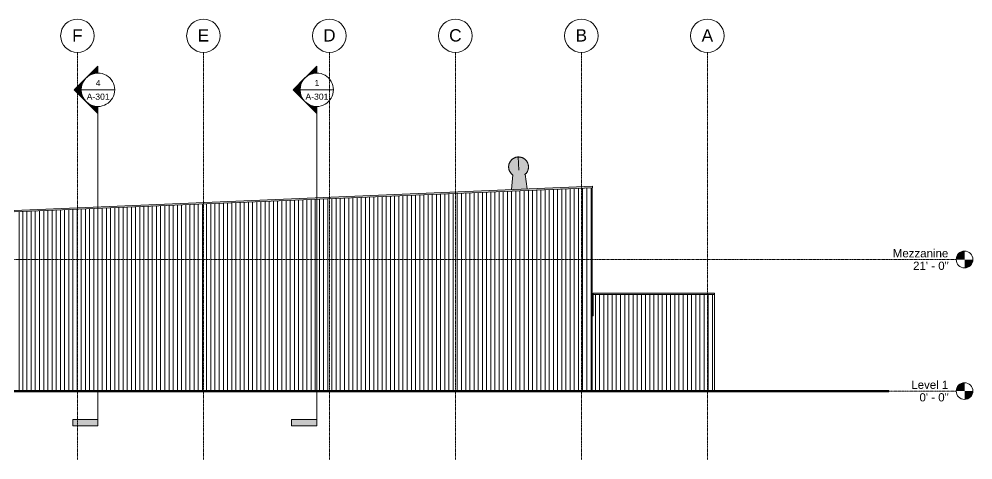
# Model space of a CAD drawing. Header units: inches. Extents: x 20426 to 92531, y -195 to 750.
# Drawn here: x 29776 to 31602, y -132 to 713 of the extents above; entities that cross this region are included whole.
import ezdxf

# ---------------------------------------------------------------- set-up
doc = ezdxf.new("R2010")
doc.units = ezdxf.units.IN
doc.header["$MEASUREMENT"] = 0
doc.linetypes.add('Grid Line 1_2_', pattern=[0.8749999999999999, 0.4999999999999999, -0.125, 0.125, -0.125])
for name, color, linetype, lineweight in [('A-FLOR-LEVL', 51, 'Continuous', 9), ('A-GENM', 13, 'Continuous', 9), ('A-ROOF', 132, 'Continuous', 13), ('A-WALL-PATT', 111, 'Continuous', 13), ('C-TOPO', 7, 'Continuous', 9), ('G-ANNO-SYMB', 111, 'Continuous', 9), ('L-SITE-WALL', 31, 'Continuous', 13), ('S-GRID', 1, 'Continuous', 9), ('S-GRID-IDEN', 1, 'Continuous', 9)]:
    doc.layers.add(name, color=color, linetype=linetype, lineweight=lineweight)
doc.styles.add('Arial', font='arial.ttf', dxfattribs={"height": 15.73652694610777})
doc.styles.add('Arial_1', font='arial.ttf', dxfattribs={"height": 23.60479041916165})
doc.styles.add('Arial_2', font='arial.ttf', dxfattribs={"height": 11.80239520958083})
pattern_1 = [(90, (-21144.428, 0), (-8, 4.898587196589413e-16), [])]

# ---------------------------------------------------------------- blocks, each defined once
blk = doc.blocks.new('turbine vent - turbine vent-625927-Elevation - East')
at = {"layer": 'A-GENM'}
for points in [[(-21275.30128963345, 414.1671230303609), (-21275.25055222159, 414.2024479774699), (-21275.09934330922, 414.1739429129401), (-21274.10122263531, 414.2974005736905), (-21273.48486204442, 414.3296715950706), (-21271.97096917701, 414.3326063741807), (-21270.26349541132, 414.4611725316527), (-21269.0397961507, 414.3793518861791), (-21268.27368722495, 414.493107358912), (-21265.22976988716, 414.5622243841557), (-21262.8033046715, 414.6960413204805), (-21261.17186243978, 414.7699334764311), (-21260.69963653037, 414.8406283774754), (-21258.54986661485, 414.9512034270558), (-21257.53476942597, 414.8920155937852), (-21257.0936968952, 414.9394783265913), (-21256.21290490063, 415.0264820482369), (-21254.24920927143, 415.1191025813907), (-21252.38313135231, 415.1586286359773), (-21252.25221430706, 415.1451397372063), (-21252.07592769248, 415.1757763079023), (-21251.77105628309, 415.1556949072049), (-21251.61737253624, 415.1539529094122), (-21249.89067916428, 416.8274221936393), (-21248.25199261187, 418.9162610763442), (-21246.73841756949, 421.6929074987128), (-21245.77608152926, 424.320616685101), (-21245.20137003512, 427.246146515543), (-21245.09138788713, 430.2255629042733), (-21245.54124061865, 433.5101686258067), (-21246.26493426971, 436.0530824557493), (-21247.51956619355, 438.75769274671), (-21249.18184578049, 441.2327371231145), (-21251.21084219028, 443.4172717782167), (-21253.55659479749, 445.2575062187513), (-21256.53679510243, 446.8546191866259), (-21258.80115090457, 447.6789918706817), (-21258.96095040624, 447.7334173013624), (-21261.43393461752, 448.2329609443332), (-21262.6649155706, 448.3791530234667), (-21262.79557168169, 448.375758907762), (-21264.86589662542, 448.4181109434962), (-21267.82583645283, 448.0606556198348), (-21269.98839275875, 447.4657517321253), (-21271.06833639179, 447.0809217862408), (-21273.17254878031, 446.1003262412525), (-21273.39802646785, 445.989932637069), (-21275.87307084426, 444.3276530501352), (-21278.23244276381, 442.0757910315398), (-21279.89783993989, 439.9529040331394), (-21281.34846148654, 437.348155442834), (-21282.3737510225, 434.5485484243826), (-21282.94846251665, 431.6230185939399), (-21283.05844466464, 428.6436022052096), (-21282.70098934097, 425.6836623777987), (-21281.88489828206, 422.8160826537342), (-21280.47047074563, 419.873545340507), (-21278.96798677128, 417.6364279863683), (-21276.93899036148, 415.4518933312667), (-21275.30145494481, 414.1672527165258)], [(-21262.68418044012, 448.3734802095036), (-21262.7973660298, 448.3814974300147), (-21262.69788790714, 448.3737606191728)], [(-21277.27440335089, 385.9099078710653), (-21262.28740725451, 386.5343660417488), (-21263.46101232595, 414.7008877563705), (-21264.32732726426, 414.6190792654864), (-21267.0348860312, 414.4970870267517), (-21268.37755948876, 414.4918053752197), (-21269.24921427664, 414.3856876756224), (-21270.70319357601, 414.439292323608), (-21272.15254952762, 414.3097195791503), (-21272.41771222086, 414.2688957302574), (-21273.48486204442, 414.3296715950709), (-21275.25055222159, 414.2024479774699), (-21275.30075214864, 414.1749803754745), (-21277.05700796409, 388.9843546666541)], [(-21262.28740725451, 386.5343660417488), (-21247.30041115812, 387.1588242124308), (-21251.69981424257, 415.1680680149352), (-21251.91120400116, 415.1404613553864), (-21252.07592769247, 415.1757763079031), (-21252.41288578001, 415.1648234901155), (-21253.40024918322, 415.1680086480741), (-21255.5790890295, 415.0270670220744), (-21256.64692168793, 415.0122280048279), (-21257.63432189287, 414.8925061955277), (-21260.16785683208, 414.8728950173534), (-21261.17186243978, 414.769933476431), (-21261.93517948335, 414.7068375081162), (-21263.46040593897, 414.6863344688742), (-21262.29192542215, 386.6428020651165)]]:
    blk.add_hatch(color=256, dxfattribs=at).paths.add_polyline_path(points, flags=0)
for p, q in [((-21264.86589662541, 448.4181109434962), (-21263.80346287146, 422.9197008486659)), ((-21275.33142862043, 414.5412331234741), (-21277.27440335089, 385.9099078710653)), ((-21247.30041115812, 387.1588242124308), (-21251.62038634247, 415.5419310823001))]:
    blk.add_line(p, q, dxfattribs=at)
at = {"layer": 'A-GENM', "flags": 128}
for points in [[(-21274.55140318788, 413.5881011646124), (-21274.77735090769, 413.7356051054978), (-21275.39658175712, 414.1761458480913), (-21275.99770035695, 414.6410968344553), (-21276.57974504563, 415.1297142421966), (-21277.14178467584, 415.6412163876951), (-21277.68292010406, 416.1747849766338), (-21278.20228562904, 416.7295664130916), (-21278.69905037673, 417.3046731651171), (-21279.17241962951, 417.8991851845885), (-21279.62163609755, 418.5121513791005), (-21280.04598113033, 419.1425911334974), (-21280.44477586633, 419.7894958786623), (-21280.81738231903, 420.4518307049998), (-21281.1632043976, 421.1285360180776), (-21281.48168886048, 421.8185292337529), (-21281.77232620047, 422.5207065100703), (-21282.03465145983, 423.2339445131769), (-21282.2682449741, 423.9571022144187), (-21282.47273304349, 424.6890227157377), (-21282.64778853071, 425.4285351004681), (-21282.79313138432, 426.1744563065457), (-21282.90852908677, 426.9255930191648), (-21282.99379702634, 427.680743579818), (-21283.04879879252, 428.438699908699), (-21283.07344639422, 429.1982494373702), (-21283.06770040054, 429.9581770486137), (-21283.03157000384, 430.7172670203612), (-21282.96511300504, 431.4743049705891), (-21282.86843572117, 432.2280798000687), (-21282.74169281526, 432.97738562987), (-21282.58508704891, 433.721023730509), (-21282.39886895796, 434.4578044396587), (-21282.18333645161, 435.186549065356), (-21281.93883433591, 435.9060917716571), (-21281.66575376208, 436.6152814437262), (-21281.36453160078, 437.3129835293736), (-21281.03564974321, 437.9980818540971), (-21280.6796343302, 438.6694804067249), (-21280.29705491045, 439.326105092795), (-21279.88852352943, 439.9669054528844), (-21279.45469375018, 440.5908563431117), (-21278.99625960782, 441.1969595751557), (-21278.51395449918, 441.7842455131403), (-21278.00855000955, 442.3517746248457), (-21277.4808546783, 442.8986389847607), (-21276.93171270538, 443.4239637265646), (-21276.36200260081, 443.9269084427373), (-21275.77263577922, 444.4066685290198), (-21275.16455510182, 444.8624764716184), (-21274.53873336795, 445.2936030750588), (-21273.89617175889, 445.6993586287429), (-21273.23789823616, 446.079094010343), (-21272.56496589695, 446.432201724254), (-21271.87845128946, 446.7581168734596), (-21271.17945269062, 447.0563180632448), (-21270.46908834907, 447.3263282353192), (-21269.74849469621, 447.5677154310076), (-21269.01882452819, 447.7800934822888), (-21268.2812451616, 447.9631226295865), (-21267.5369365661, 448.1165100653091), (-21266.78708947666, 448.2400104022797), (-21266.03290348867, 448.3334260663048), (-21265.27558513881, 448.3966076122496), (-21264.86589662541, 448.4181109434962)], [(-21264.86589662542, 448.4181109434962), (-21264.10612526472, 448.4345569231193), (-21263.3463039763, 448.4206069968644), (-21262.58764831214, 448.376283481638), (-21261.83137195945, 448.3016572856101), (-21261.07868479906, 448.1968477947736), (-21260.33079096989, 448.0620226819569), (-21259.58888694249, 447.8973976385774), (-21258.85415960506, 447.703236029588), (-21258.12778436459, 447.479848472144), (-21257.41092326654, 447.2275923386827), (-21256.70472313572, 446.9468711852077), (-21256.01031374171, 446.6381341056796), (-21255.32880599139, 446.3018750135648), (-21254.66129015179, 445.9386318516799), (-21254.00883410585, 445.5489857315957), (-21253.37248164407, 445.1335600039851), (-21252.75325079464, 444.6930192613922), (-21252.15213219482, 444.2280682750275), (-21251.57008750613, 443.7394508672862), (-21251.00804787592, 443.2279487217878), (-21250.46691244771, 442.6943801328491), (-21249.94754692273, 442.139598696392), (-21249.45078217504, 441.5644919443671), (-21248.97741292226, 440.9699799248944), (-21248.52819645422, 440.357013730383), (-21248.10385142143, 439.7265739759848), (-21247.70505668544, 439.0796692308212), (-21247.33245023274, 438.4173344044838), (-21246.98662815417, 437.7406290914052), (-21246.66814369129, 437.0506358757299), (-21246.37750635129, 436.3484585994126), (-21246.11518109194, 435.635220596306), (-21245.88158757767, 434.9120628950648), (-21245.67709950828, 434.1801423937451), (-21245.50204402106, 433.4406300090161), (-21245.35670116744, 432.6947088029372), (-21245.241303465, 431.9435720903181), (-21245.15603552543, 431.1884215296649), (-21245.10103375924, 430.4304652007839), (-21245.07638615754, 429.6709156721133), (-21245.08213215122, 428.9109880608692), (-21245.11826254793, 428.1518980891224), (-21245.18471954672, 427.3948601388944), (-21245.2813968306, 426.6410853094148), (-21245.40813973651, 425.8917794796136), (-21245.56474550285, 425.1481413789745), (-21245.75096359381, 424.4113606698241), (-21245.96649610015, 423.6826160441277), (-21246.21099821585, 422.9630733378265), (-21246.48407878969, 422.2538836657574), (-21246.78530095099, 421.5561815801093), (-21247.11418280855, 420.8710832553858), (-21247.47019822156, 420.1996847027588), (-21247.85277764131, 419.5430600166879), (-21248.26130902234, 418.9022596565992), (-21248.69513880158, 418.2783087663712), (-21249.15357294394, 417.6722055343279), (-21249.63587805258, 417.0849195963426), (-21250.14128254221, 416.5173904846371), (-21250.66897787347, 415.9705261247229), (-21251.21811984639, 415.4452013829184), (-21251.78782995096, 414.9422566667456), (-21252.31546522444, 414.5127476834458)]]:
    blk.add_lwpolyline(points, dxfattribs=at)
blk = doc.blocks.new('Level - Level Head - Circle-15001-Elevation - East')
at = {"layer": 'A-FLOR-LEVL'}
h = blk.add_hatch(color=256, dxfattribs=at)
edge = h.paths.add_edge_path(flags=0)
edge.add_line((-20410.10082968055, 4.8301877486651e-14), (-20426.10082968055, 4.8301877486651e-14))
edge.add_arc((-20410.10082968055, -9.920248067059251e-16), 15.99999999999997, 90.00000000000028, 180.0000000000003, ccw=False)
edge.add_line((-20410.10082968055, 15.99999999999999), (-20410.10082968055, 4.796163466380676e-14))
h = blk.add_hatch(color=256, dxfattribs=at)
edge = h.paths.add_edge_path(flags=0)
edge.add_line((-20410.10082968055, -15.99999999999999), (-20410.10082968055, -7.105427357601002e-14))
edge.add_line((-20410.10082968055, -7.19424519957101e-14), (-20394.10082968055, -7.19424519957101e-14))
edge.add_arc((-20410.10082968055, 0), 15.99999999999998, 269.99999999999994, 359.9999999999998, ccw=False)
blk.add_circle((-20410.10082968055, 0), 16, dxfattribs=at)
blk = doc.blocks.new('Grid - Grid Head - Circle-14747-Elevation - East')
at = {"layer": 'S-GRID-IDEN'}
blk.add_circle((-21143.80281039721, 680.65882395779), 32, dxfattribs=at)
blk = doc.blocks.new('Section - 3_32_ x 3_8_-18514-Elevation - East')
at = {"layer": 'G-ANNO-SYMB'}
blk.add_hatch(color=256, dxfattribs=at).paths.add_polyline_path([(-22117.38845523099, -54.81696767603152), (-22069.38845523099, -54.81696767603196), (-22069.38845523099, -66.81696767603195), (-22117.38845523099, -66.81696767603151)], flags=0)
for p, q in [((-22117.38845523099, -54.81696767603152), (-22117.38845523099, -66.81696767603151)), ((-22069.38845523099, -54.81696767603196), (-22117.38845523099, -54.81696767603152)), ((-22117.38845523099, -66.81696767603151), (-22069.38845523099, -66.81696767603195)), ((-22069.38845523099, -66.81696767603195), (-22069.38845523099, -54.81696767603196))]:
    blk.add_line(p, q, dxfattribs=at)
blk = doc.blocks.new('Section - Section Head - Filled-1526-Elevation - East')
at = {"layer": 'G-ANNO-SYMB'}
h = blk.add_hatch(color=256, dxfattribs=at)
edge = h.paths.add_edge_path(flags=0)
edge.add_arc((-22069.38845523099, 577.1570754422743), 32.04164745461797, 90.00000000000011, 132.0783950246238, ccw=False)
edge.add_line((-22069.38845523099, 609.1987228968924), (-22069.38845523099, 622.4119094382131))
edge.add_line((-22069.38845523099, 622.4119094382131), (-22090.86106237317, 600.9393022960306))
h = blk.add_hatch(color=256, dxfattribs=at)
edge = h.paths.add_edge_path(flags=0)
edge.add_line((-22092.01587222896, 599.7844924402436), (-22114.64328922692, 577.1570754422743))
edge.add_line((-22114.64328922692, 577.1570754422743), (-22101.38845523099, 577.1570754422742))
edge.add_arc((-22069.38845523099, 577.1570754422738), 32.00000000000026, 135.0000000000001, 179.9999999999997, ccw=False)
h = blk.add_hatch(color=256, dxfattribs=at)
edge = h.paths.add_edge_path(flags=0)
edge.add_arc((-22069.38845523099, 577.157075442274), 31.99999999999976, 180.0000000000001, 224.9999999999999, ccw=False)
edge.add_line((-22101.38845523099, 577.1570754422742), (-22114.64328922692, 577.1570754422743))
edge.add_line((-22114.64328922692, 577.1570754422743), (-22092.01587222896, 554.5296584443047))
h = blk.add_hatch(color=256, dxfattribs=at)
edge = h.paths.add_edge_path(flags=0)
edge.add_line((-22090.86106237317, 553.3748485885177), (-22069.38845523099, 531.9022414463349))
edge.add_line((-22069.38845523099, 531.9022414463349), (-22069.38845523099, 545.1154279876556))
edge.add_arc((-22069.38845523099, 577.1570754422739), 32.04164745461852, 227.9216049753765, 270, ccw=False)
for p, q in [((-22114.64328922692, 577.1570754422743), (-22069.38845523099, 622.4119094382131)), ((-22090.86106237317, 600.9393022960306), (-22069.38845523099, 622.4119094382131)), ((-22069.38845523099, 609.1570754422742), (-22069.38845523099, 622.4119094382131)), ((-22069.38845523099, 622.4119094382131), (-22069.38845523099, 609.1987228968924)), ((-22114.64328922692, 577.1570754422743), (-22092.01587222896, 599.7844924402436)), ((-22114.64328922692, 577.1570754422743), (-22069.38845523099, 531.9022414463352)), ((-22101.38845523099, 577.1570754422742), (-22114.64328922692, 577.1570754422743)), ((-22092.01587222896, 554.5296584443047), (-22114.64328922692, 577.1570754422743)), ((-22114.64328922692, 577.1570754422743), (-22101.38845523099, 577.1570754422742)), ((-22069.38845523099, 531.9022414463349), (-22090.86106237317, 553.3748485885177)), ((-22069.38845523099, 545.1570754422742), (-22069.38845523099, 531.9022414463352)), ((-22069.38845523099, 545.1154279876556), (-22069.38845523099, 531.9022414463349))]:
    blk.add_line(p, q, dxfattribs=at)
for centre, radius, start, end in [((-22069.38845523099, 577.157075442274), 31.99999999999982, 89.9999999999998, 269.9999999999994), ((-22069.38845523099, 577.1570754422743), 32.04164745461797, 89.9999999999997, 132.0783950246234), ((-22069.38845523099, 577.157075442274), 32.00000000000364, 269.9999999999996, 90), ((-22069.38845523099, 577.1570754422738), 32.00000000000026, 134.9999999999998, 179.9999999999994), ((-22069.38845523099, 577.157075442274), 31.99999999999976, 179.9999999999997, 224.9999999999996), ((-22069.38845523099, 577.1570754422739), 32.04164745461852, 227.9216049753761, 269.9999999999996)]:
    blk.add_arc(centre, radius, start, end, dxfattribs=at)

msp = doc.modelspace()

# ---------------------------------------------------------------- hatches: boundary and pattern name
at = {"layer": 'A-ROOF', "lineweight": 5}
for points in [[(29574.41827972023, 335.3333129999905), (30874.16827972098, 389.4895630000264), (30874.16827972098, 392.3670575775022), (29574.41827972023, 338.2108075774663)], [(31107.41827972036, 184.6523678652681), (31107.41827972036, 187.5298624427439), (30875.04327972012, 187.5298624427439), (30875.04327972012, 184.6523678652681), (30976.6100400412, 184.6523678652681)]]:
    msp.add_hatch(color=256, dxfattribs=at).paths.add_polyline_path(points, flags=0)
h = msp.add_hatch(color=256, dxfattribs=at)
h.paths.add_polyline_path([(30873.16827972022, 151.3506914329703), (30875.04327972012, 151.3506914329703), (30875.04327972012, 183.4396400006778), (30873.16827972022, 183.3971943015171), (30873.16827972022, 170.1625444641067)], flags=0)
h.paths.add_polyline_path([(29626.03280472015, 183.8354733340156), (29626.03280472015, 184.1137122663244), (29625.10577972022, 184.1137122663244), (29625.10577972022, 183.8354733340156)], flags=0)
at = {"layer": 'A-ROOF'}
msp.add_hatch(color=256, dxfattribs=at).paths.add_polyline_path([(30875.04327972012, 183.4396400006778), (30875.04327972012, 186.3171345781543), (30873.16827972022, 186.3171345781543), (30873.16827972022, 183.4396400006778)], flags=0)
at = {"layer": 'A-WALL-PATT', "lineweight": 9}
h = msp.add_hatch(dxfattribs=at)
h.set_pattern_fill('FP_20', color=256, style=0, pattern_type=2)
h.set_pattern_definition([(90, (-21128.865, 0), (-8, 4.898587196589413e-16), [])])
h.paths.add_polyline_path([(29776.04327971948, 0), (30873.16827972022, 0), (30873.16827972022, 389.4478963333283), (29776.04327971948, 343.734354666627), (29776.04327971948, 20.14144290966146)], flags=0)
h = msp.add_hatch(dxfattribs=at)
h.set_pattern_fill('FP_19', color=256, style=0, pattern_type=2)
h.set_pattern_definition(pattern_1)
h.paths.add_polyline_path([(30899.14631863091, 0), (31096.29327972053, 0), (31096.29327972053, 184.6523678652675), (30875.04327972012, 184.6523678652634), (30875.04327972012, 144.0000000000007), (30873.16827972014, 144.0000000000007), (30873.16827972014, 0)], flags=0)
h = msp.add_hatch(dxfattribs=at)
h.set_pattern_fill('FP_19', color=256, style=0, pattern_type=2)
h.set_pattern_definition(pattern_1)
h.paths.add_polyline_path([(31107.41827972052, 0), (31107.41827972052, 184.6523678652681), (31096.29327972053, 184.6523678652675), (31096.29327972053, 0)], flags=0)

# ---------------------------------------------------------------- linework, layer by layer
at = {"layer": 'A-ROOF'}
for p, q in [((29574.41827972023, 338.2108075774654), (30874.16827972098, 392.3670575775014)), ((30874.16827972098, 389.4895630000256), (29574.41827972023, 335.3333129999896)), ((30874.16827972098, 392.3670575775014), (30874.16827972098, 389.4895630000256)), ((30875.04327972012, 186.3171345781536), (30873.16827972022, 186.3171345781536)), ((30873.16827972022, 183.4396400006778), (30875.04327972012, 183.4396400006778)), ((30875.04327972012, 187.529862442743), (31107.41827972036, 187.529862442743)), ((30875.04327972012, 187.529862442743), (30875.04327972012, 184.6523678652672)), ((31107.41827972036, 187.529862442743), (31107.41827972036, 184.6523678652672)), ((30873.16827972022, 151.35069143297), (30875.04327972012, 151.35069143297))]:
    msp.add_line(p, q, dxfattribs=at)
at = {"layer": 'C-TOPO'}
for p, q in [((30971.42665652366, 0), (29353.3060510549, 0)), ((31022.01503542991, 0), (30971.42665652366, 0)), ((31441.39236850292, 0), (31022.01503542991, 0))]:
    msp.add_line(p, q, dxfattribs=at)
at = {"layer": 'C-TOPO', "lineweight": 70}
for p, q in [((29353.30656189595, 0), (30971.42660547627, 0)), ((30971.42660547627, 0), (31022.01514912559, 0)), ((31022.01514912559, 0), (31441.39236850292, 0))]:
    msp.add_line(p, q, dxfattribs=at)
at = {"layer": 'G-ANNO-SYMB'}
for p, q in [((29895.08263488642, 577.157075442274), (29959.08263488642, 577.157075442274)), ((30313.94848013887, 577.1570754422743), (30377.94848013887, 577.1570754422743)), ((29927.08263488641, 545.1570754422744), (29927.08263488641, -54.81696767603199)), ((30345.94848013886, 545.1570754422745), (30345.94848013886, -54.81696767603199))]:
    msp.add_line(p, q, dxfattribs=at)
at = {"layer": 'L-SITE-WALL'}
for p, q in [((30873.16827972022, 0), (30873.16827972022, 389.4478963333272)), ((29776.04327971948, 343.734354666626), (29776.04327971948, 0)), ((31107.41827972052, 184.6523678652672), (30875.04327972012, 184.652367865263)), ((30875.04327972012, 184.652367865263), (30875.04327972012, 144)), ((31107.41827972052, 184.6523678652672), (31107.41827972052, 0)), ((30875.04327972012, 144), (30873.16827972014, 144))]:
    msp.add_line(p, q, dxfattribs=at)
at = {"layer": 'S-GRID', "linetype": 'Grid Line 1_2_'}
for p, q in [((29887.66827972018, -132), (29887.66827972018, 648.6588239577904)), ((30128.91827972018, -132), (30128.91827972018, 648.6588239577904)), ((30370.16827972018, -132), (30370.16827972018, 648.6588239577904)), ((30611.41827972018, -132), (30611.41827972018, 648.6588239577904)), ((30852.66827972018, -132), (30852.66827972018, 648.6588239577904)), ((31093.91827972018, -132), (31093.91827972018, 648.6588239577904))]:
    msp.add_line(p, q, dxfattribs=at)

# ---------------------------------------------------------------- block references
at = {"layer": 'A-FLOR-LEVL'}
for p in [(51996.4710901174, 251.9999999999998), (51996.4710901174, 0)]:
    msp.add_blockref('Level - Level Head - Circle-15001-Elevation - East', p, dxfattribs=at)
at = {"layer": 'A-GENM'}
msp.add_blockref('turbine vent - turbine vent-625927-Elevation - East', (51996.4710901174, 0), dxfattribs=at)
at = {"layer": 'G-ANNO-SYMB'}
for name, p in [('Section - Section Head - Filled-1526-Elevation - East', (51996.4710901174, 0)), ('Section - Section Head - Filled-1526-Elevation - East', (52415.33693536987, 0)), ('Section - 3_32_ x 3_8_-18514-Elevation - East', (51996.4710901174, 0)), ('Section - 3_32_ x 3_8_-18514-Elevation - East', (52415.33693536987, 0))]:
    msp.add_blockref(name, p, dxfattribs=at)
at = {"layer": 'S-GRID-IDEN'}
for p in [(51031.47109011741, 0), (51272.72109011741, 0), (51513.97109011741, 0), (51755.22109011741, 0), (51996.4710901174, 0), (52237.72109011742, 0)]:
    msp.add_blockref('Grid - Grid Head - Circle-14747-Elevation - East', p, dxfattribs=at)

# ---------------------------------------------------------------- texts
at = {"layer": 'A-FLOR-LEVL', "char_height": 15.73652694610777, "attachment_point": 3, "line_spacing_factor": 0.9385317878468563, "style": 'Arial', "bg_fill": 3, "box_fill_scale": 1.25, "bg_fill_color": 0, "bg_fill_transparency": 0}
for s, insert, width in [('Mezzanine', (31555.23666611166, 271.8915389295653), 126.5279999999999), ('Level 1', (31555.23666611167, 19.89153892956541), 84.67199999999993)]:
    msp.add_mtext(s, dxfattribs=dict(at, insert=insert, width=width))
at = {"layer": 'G-ANNO-SYMB', "char_height": 11.80239520958083, "attachment_point": 2, "line_spacing_factor": 0.9385317878468564, "style": 'Arial_2'}
for s, insert, width in [('4', (29927.49246152767, 596.0492415347438), 10.94399999999999), ('1', (30346.35830678012, 596.049241534744), 10.94399999999999), ('A-301', (29927.49246152767, 569.8675826156335), 52.41599999999995), ('A-301', (30346.35830678012, 569.8675826156336), 52.41599999999995)]:
    msp.add_mtext(s, dxfattribs=dict(at, insert=insert, width=width))

# ---------------------------------------------------------------- next in the draw order: texts
at = {"layer": 'A-FLOR-LEVL', "char_height": 15.73652694610777, "attachment_point": 3, "line_spacing_factor": 0.9385317878468563, "style": 'Arial', "bg_fill": 3, "box_fill_scale": 1.25, "bg_fill_color": 0, "bg_fill_transparency": 0}
for s, insert, width in [('21\' - 0"', (31556.02062510305, 247.8498294932719), 81.21599999999994), ('0\' - 0"', (31556.02062510305, -4.150170506727912), 66.62399999999994)]:
    msp.add_mtext(s, dxfattribs=dict(at, insert=insert, width=width))
at = {"layer": 'S-GRID-IDEN', "char_height": 23.60479041916165, "attachment_point": 2, "line_spacing_factor": 0.9385317878468564, "style": 'Arial_1', "bg_fill": 3, "box_fill_scale": 1.25, "bg_fill_color": 0, "bg_fill_transparency": 0}
for s, insert, width in [('F', (29887.66212818548, 693.2413152310337), 23.90399999999998), ('E', (30128.91212818547, 693.2413152310337), 26.20799999999998), ('D', (30370.16212818548, 693.2413152310337), 28.22399999999997), ('C', (30611.41212818548, 693.2413152310337), 28.22399999999997), ('B', (30852.66212818548, 693.2413152310337), 26.20799999999998), ('A', (31093.91212818548, 693.2413152310337), 26.20799999999998)]:
    msp.add_mtext(s, dxfattribs=dict(at, insert=insert, width=width))

# ---------------------------------------------------------------- next in the draw order: linework, layer by layer
at = {"layer": 'A-FLOR-LEVL', "linetype": 'Grid Line 1_2_'}
for p, q in [((28833.59998643266, 252), (31570.37026043685, 252)), ((28833.59998643266, 0), (31570.37026043685, 0))]:
    msp.add_line(p, q, dxfattribs=at)

doc.saveas('drawing.dxf')
